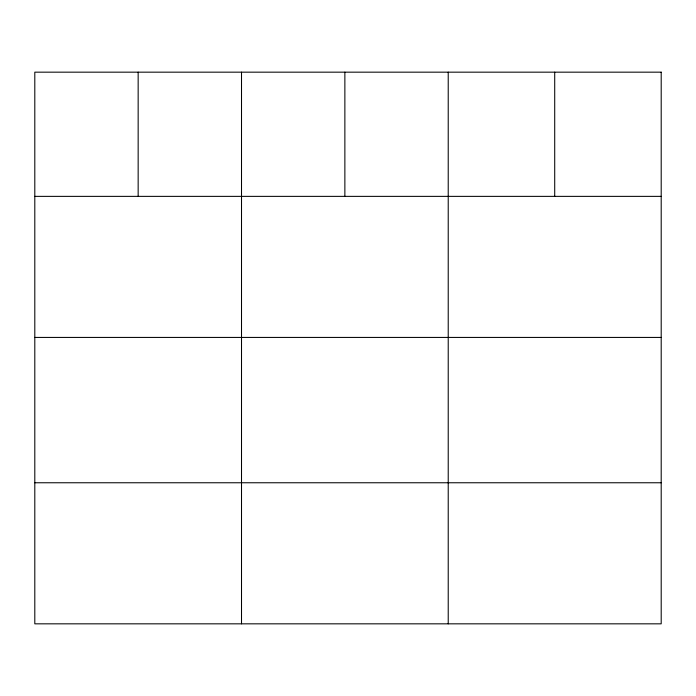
<?xml version="1.0" encoding="UTF-8"?>
<svg xmlns="http://www.w3.org/2000/svg" width="696" height="696" viewBox="0 0 696 696"><rect width="100%" height="100%" fill="white"/><g stroke="black" fill="none" stroke-linecap="round" stroke-linejoin="round"><path stroke-width="1.04" d="M34.8 196.368L661.2 196.368M34.8 337.43L661.2 337.43M34.8 482.763L661.2 482.763M554.712 72.166L554.712 196.368M448.224 72.166L448.224 623.833M344.868 72.166L344.868 196.368M241.512 72.166L241.512 623.833M138.156 72.166L138.156 196.368M661.2 72.166L34.8 72.166L34.8 623.833L661.2 623.833L661.2 72.166"/></g></svg>
